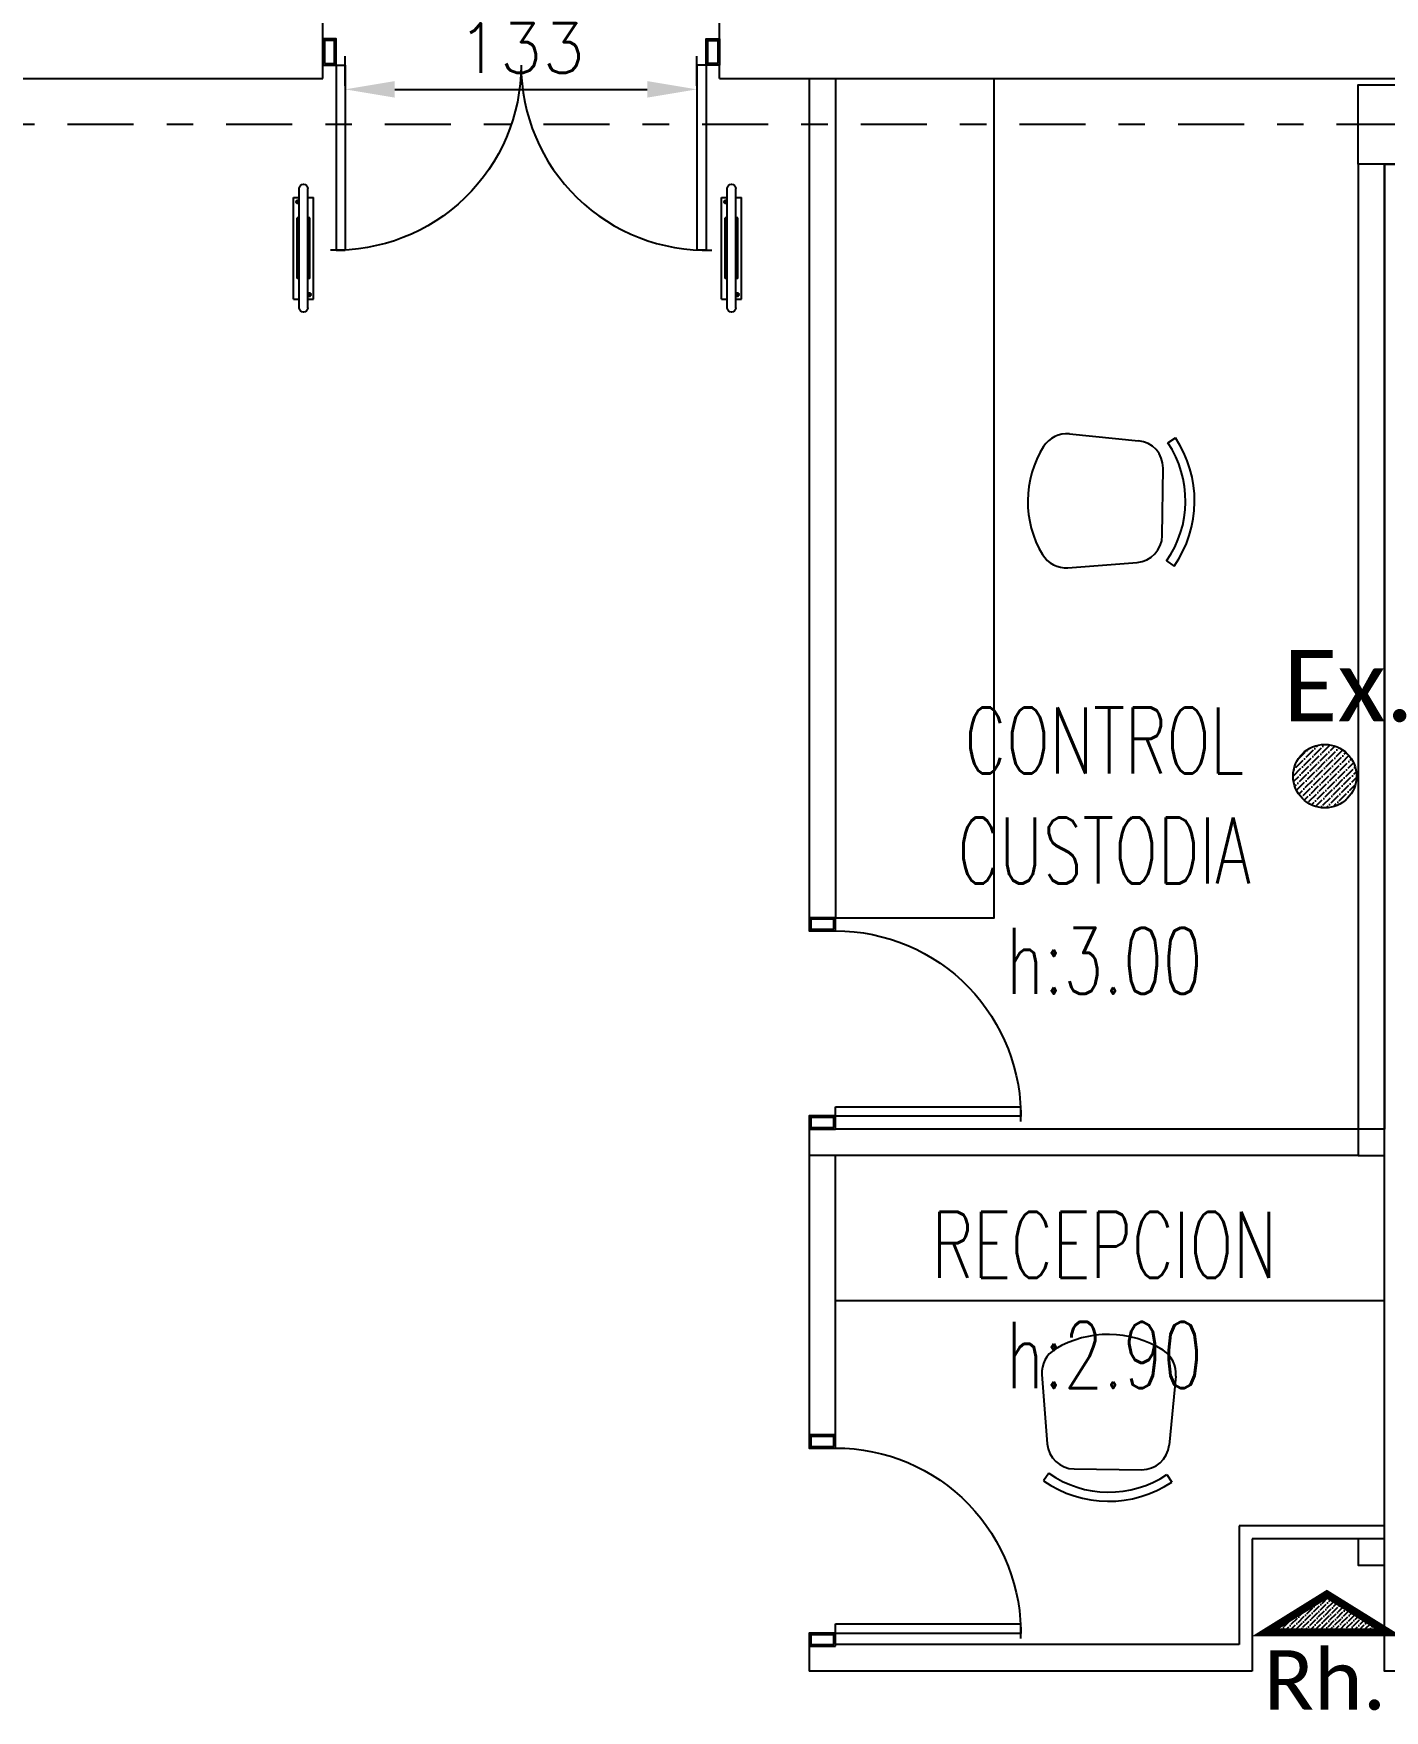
# Model space of a CAD drawing. Header units: millimetres. Extents: x 340 to 1003762, y 22 to 362022.
# Drawn here: x 406.99 to 412.1, y 100.35 to 106.69 of the extents above; entities that cross this region are included whole.
import ezdxf
from ezdxf.xclip import XClip

# ---------------------------------------------------------------- set-up
doc = ezdxf.new("R2010")
doc.units = ezdxf.units.MM
doc.header["$XCLIPFRAME"] = 0
doc.linetypes.add('LSBB_P_002 - PLANTA 1° NIVEL SALA DE VENTAS$0$CONTINUOS', pattern=[0])
doc.linetypes.add('LSBB_P_002 - PLANTA 1° NIVEL SALA DE VENTAS$0$DASHDOT2', pattern=[0.5, 0.25, -0.125, 0, -0.125])
for name, color, linetype in [('LSBB_P_002 - PLANTA 1° NIVEL SALA DE VENTAS$0$A-Equipamiento acero inox', 8, 'Continuous'), ('LSBB_P_002 - PLANTA 1° NIVEL SALA DE VENTAS$0$A-Muebles', 8, 'Continuous'), ('LSBB_P_002 - PLANTA 1° NIVEL SALA DE VENTAS$0$A-PANEL CAMARA NUEVO', 10, 'LSBB_P_002 - PLANTA 1° NIVEL SALA DE VENTAS$0$CONTINUOS'), ('LSBB_P_002 - PLANTA 1° NIVEL SALA DE VENTAS$0$A-Textos', 2, 'Continuous'), ('LSBB_P_002 - PLANTA 1° NIVEL SALA DE VENTAS$0$COTAS 125', 2, 'Continuous'), ('LSBB_P_002 - PLANTA 1° NIVEL SALA DE VENTAS$0$EJES', 8, 'LSBB_P_002 - PLANTA 1° NIVEL SALA DE VENTAS$0$DASHDOT2'), ('LSBB_P_002 - PLANTA 1° NIVEL SALA DE VENTAS$0$ESTRUCTURA', 5, 'Continuous'), ('LSBB_P_002 - PLANTA 1° NIVEL SALA DE VENTAS$0$MUEBLES', 8, 'Continuous'), ('LSBB_P_002 - PLANTA 1° NIVEL SALA DE VENTAS$0$MUROS', 5, 'Continuous'), ('LSBB_P_002 - PLANTA 1° NIVEL SALA DE VENTAS$0$N- EXTINTOR O RH', 1, 'Continuous'), ('LSBB_P_002 - PLANTA 1° NIVEL SALA DE VENTAS$0$PUERTAS', 2, 'Continuous'), ('LSBB_P_002 - PLANTA 1° NIVEL SALA DE VENTAS$0$TABIQUE', 3, 'Continuous'), ('XREF', 7, 'Continuous')]:
    doc.layers.add(name, color=color, linetype=linetype)
doc.styles.add('LSBB_P_002 - PLANTA 1° NIVEL SALA DE VENTAS$0$ROMANS', font='romans')
doc.styles.add('LSBB_P_002 - PLANTA 1° NIVEL SALA DE VENTAS$0$STANDARD', font='txt')
doc.dimstyles.new('LSBB_P_002 - PLANTA 1° NIVEL SALA DE VENTAS$0$DIMENSION-125', dxfattribs={"dimscale": 125, "dimtxt": 0.0015, "dimasz": 0.0015, "dimexe": 0.001, "dimexo": 0.0005, "dimgap": 0.0005, "dimtad": 1, "dimdec": 0, "dimlfac": 100, "dimzin": 0, "dimdsep": 46, "dimtxsty": 'LSBB_P_002 - PLANTA 1° NIVEL SALA DE VENTAS$0$ROMANS', "dimcen": 0.004, "dimclrd": 4, "dimclre": 8, "dimclrt": 3, "dimadec": 0, "dimazin": 0, "dimtfac": 1, "dimtdec": 0, "dimtix": 1, "dimtofl": 0, "dimtmove": 2, "dimatfit": 3, "dimfxl": 0, "dimtolj": 1, "dimtzin": 0, "dimarcsym": 0})

# ---------------------------------------------------------------- blocks, each defined once
blk = doc.blocks.new('*D90')
at = {"layer": 'LSBB_P_002 - PLANTA 1° NIVEL SALA DE VENTAS$0$COTAS 125', "color": 8, "linetype": 'Continuous', "lineweight": -2, "transparency": 16777216}
for p, q in [((823.374, 321.4898), (823.374, 323.1016)), ((824.874, 321.5141), (824.874, 323.1016))]:
    blk.add_line(p, q, dxfattribs=at)
at = {"layer": 'LSBB_P_002 - PLANTA 1° NIVEL SALA DE VENTAS$0$COTAS 125', "linetype": 'Continuous', "lineweight": -2, "transparency": 16777216}
blk.add_line((824.6865, 322.9766), (823.5615, 322.9766), dxfattribs=at)
at = {"layer": 'LSBB_P_002 - PLANTA 1° NIVEL SALA DE VENTAS$0$COTAS 125', "transparency": 16777216}
for points in [[(823.5615, 323.0078), (823.5615, 322.9453), (823.374, 322.9766)], [(824.6865, 323.0078), (824.6865, 322.9453), (824.874, 322.9766)]]:
    blk.add_solid(points, dxfattribs=at)
at = {"layer": 'LSBB_P_002 - PLANTA 1° NIVEL SALA DE VENTAS$0$COTAS 125', "color": 2, "transparency": 16777216, "insert": (824.1182, 323.2513), "char_height": 0.1875, "attachment_point": 5, "style": 'LSBB_P_002 - PLANTA 1° NIVEL SALA DE VENTAS$0$ROMANS'}
blk.add_mtext('\\A1;150', dxfattribs=at)
blk = doc.blocks.new('LSBB_P_002 - PLANTA 1° NIVEL SALA DE VENTAS$0$DR1H902')
at = {"color": 0}
for p, q in [((-0.5, 0), (-0.5, 1)), ((-0.5, 1), (-0.45, 1)), ((-0.45, 0), (-0.45, 1)), ((-0.5, 0), (-0.45, 0))]:
    blk.add_line(p, q, dxfattribs=at)
blk.add_arc((-0.5, 0), 1, 0, 91.70698, dxfattribs=at)
blk = doc.blocks.new('LSBB_P_002 - PLANTA 1° NIVEL SALA DE VENTAS$0$JAMB')
at = {"color": 0}
for points in [[(-0.5, -0.5), (0.5, -0.5), (0.5, 0.5), (-0.5, 0.5)], [(-0.375, -0.4375), (0.375, -0.4375), (0.375, 0.4375), (-0.375, 0.4375)]]:
    blk.add_lwpolyline(points, close=True, dxfattribs=at)
blk = doc.blocks.new('LSBB_P_002 - PLANTA 1° NIVEL SALA DE VENTAS$0$ANTENADTEC2')
at = {"color": 0}
for p, q in [((192.5, 76), (-192.5, 76)), ((-192.5, 76), (-192.5, 54)), ((-178.5, 64.2), (-181.5, 59)), ((-172.5, 64.2), (-178.5, 64.2)), ((-169.5, 59), (-172.5, 64.2)), ((192.5, 76), (192.5, 54)), ((226, 54), (-226, 54)), ((226, 22), (-226, 22)), ((-192.5, 22), (-192.5, 0)), ((192.5, 0), (-192.5, 0)), ((-181.5, 59), (-178.6, 54)), ((-172.4, 54), (-169.5, 59)), ((115, 62), (-115, 62)), ((-115, 54), (-115, 62)), ((-115, 14), (-115, 22)), ((115, 14), (-115, 14)), ((115, 54), (115, 62)), ((115, 14), (115, 22)), ((172.4, 22), (169.5, 17)), ((169.5, 17), (172.5, 11.8)), ((172.5, 11.8), (178.5, 11.8)), ((178.5, 11.8), (181.5, 17)), ((181.5, 17), (178.6, 22)), ((192.5, 22), (192.5, 0))]:
    blk.add_line(p, q, dxfattribs=at)
for centre in [(-175.5, 59), (175.5, 17)]:
    blk.add_circle(centre, 3.5, dxfattribs=at)
for centre, radius, start, end in [((-175.5, 59), 7, 314.41531, 225.58469), ((-226, 38), 16, 90, 270), ((175.5, 17), 7, 134.41531, 45.58469), ((226, 38), 16, 270, 90)]:
    blk.add_arc(centre, radius, start, end, dxfattribs=at)
blk = doc.blocks.new('*D482')
at = {"layer": 'LSBB_P_002 - PLANTA 1° NIVEL SALA DE VENTAS$0$COTAS 125', "color": 8, "linetype": 'Continuous', "lineweight": -2, "transparency": 16777216}
for p, q in [((823.459, 321.3122), (823.459, 321.424)), ((824.789, 321.3122), (824.789, 321.424))]:
    blk.add_line(p, q, dxfattribs=at)
at = {"layer": 'LSBB_P_002 - PLANTA 1° NIVEL SALA DE VENTAS$0$COTAS 125', "linetype": 'Continuous', "lineweight": -2, "transparency": 16777216}
blk.add_line((823.6465, 321.299), (824.6015, 321.299), dxfattribs=at)
at = {"layer": 'LSBB_P_002 - PLANTA 1° NIVEL SALA DE VENTAS$0$COTAS 125', "transparency": 16777216}
for points in [[(823.6465, 321.3303), (823.6465, 321.2678), (823.459, 321.299)], [(824.6015, 321.3303), (824.6015, 321.2678), (824.789, 321.299)]]:
    blk.add_solid(points, dxfattribs=at)
at = {"layer": 'LSBB_P_002 - PLANTA 1° NIVEL SALA DE VENTAS$0$COTAS 125', "color": 2, "transparency": 16777216, "insert": (824.124, 321.4553), "char_height": 0.1875, "attachment_point": 5, "style": 'LSBB_P_002 - PLANTA 1° NIVEL SALA DE VENTAS$0$ROMANS'}
blk.add_mtext('\\A1;133', dxfattribs=at)
blk = doc.blocks.new('LSBB_P_002 - PLANTA 1° NIVEL SALA DE VENTAS$0$A$C1DC406FA')
at = {"layer": 'LSBB_P_002 - PLANTA 1° NIVEL SALA DE VENTAS$0$N- EXTINTOR O RH', "linetype": 'ByBlock'}
h = blk.add_hatch(dxfattribs=at)
h.set_pattern_fill('ANSI36,_I', color=256, scale=0.105, style=2)
h.set_pattern_definition([(45, (7209.541527, -17711.555046), (0.006960582377, 0.0255221353835), [0.0328125, -0.0065625, 0, -0.0065625])])
h.paths.add_polyline_path([(0.283, 0.5447), (0.5135, 0.4015), (0.0526, 0.4015)])
at = {"layer": 'LSBB_P_002 - PLANTA 1° NIVEL SALA DE VENTAS$0$N- EXTINTOR O RH', "const_width": 0.03}
blk.add_lwpolyline([(0.283, 0.5447), (0.283, 0.5447), (0.5135, 0.4015), (0.0526, 0.4015)], close=True, dxfattribs=at)
at = {"layer": 'LSBB_P_002 - PLANTA 1° NIVEL SALA DE VENTAS$0$N- EXTINTOR O RH', "insert": (0.2756, 0.2194), "char_height": 0.225, "width": 5.007389, "attachment_point": 5, "style": 'LSBB_P_002 - PLANTA 1° NIVEL SALA DE VENTAS$0$STANDARD'}
blk.add_mtext('{\\fCalibri|b0|i0|c0|p34;Rh.}', dxfattribs=at)
blk = doc.blocks.new('LSBB_P_002 - PLANTA 1° NIVEL SALA DE VENTAS$0$RH. EXISTENTE')
at = {"layer": 'LSBB_P_002 - PLANTA 1° NIVEL SALA DE VENTAS$0$N- EXTINTOR O RH', "color": 20}
blk.add_blockref('LSBB_P_002 - PLANTA 1° NIVEL SALA DE VENTAS$0$A$C1DC406FA', (826.8887, 315.0611), dxfattribs=at)
blk = doc.blocks.new('LSBB_P_002 - PLANTA 1° NIVEL SALA DE VENTAS$0$A$C733336A8')
at = {"layer": 'LSBB_P_002 - PLANTA 1° NIVEL SALA DE VENTAS$0$N- EXTINTOR O RH', "linetype": 'ByBlock'}
h = blk.add_hatch(dxfattribs=at)
h.set_pattern_fill('ANSI36,_I', color=256, scale=0.126, style=2)
h.set_pattern_definition([(45, (8652.443333, -21254.299438), (0.008352698853, 0.03062656246), [0.039375, -0.007875, 0, -0.007875])])
edge = h.paths.add_edge_path()
edge.add_arc((0.1724, 0.12), 0.12, 0, 360)
at = {"layer": 'LSBB_P_002 - PLANTA 1° NIVEL SALA DE VENTAS$0$N- EXTINTOR O RH'}
blk.add_circle((0.1724, 0.12), 0.12, dxfattribs=at)
at = {"layer": 'LSBB_P_002 - PLANTA 1° NIVEL SALA DE VENTAS$0$N- EXTINTOR O RH', "insert": (0.2618, 0.4601), "char_height": 0.27, "width": 6.008867, "attachment_point": 5, "style": 'LSBB_P_002 - PLANTA 1° NIVEL SALA DE VENTAS$0$STANDARD'}
blk.add_mtext('{\\fCalibri|b0|i0|c0|p34;Ex.}', dxfattribs=at)
blk = doc.blocks.new('LSBB_P_002 - PLANTA 1° NIVEL SALA DE VENTAS$0$EXTINTORES EXISTENTES')
at = {"layer": 'LSBB_P_002 - PLANTA 1° NIVEL SALA DE VENTAS$0$N- EXTINTOR O RH', "color": 20}
blk.add_blockref('LSBB_P_002 - PLANTA 1° NIVEL SALA DE VENTAS$0$A$C733336A8', (826.9116, 318.5778), dxfattribs=at)
blk = doc.blocks.new('LSBB_P_002 - PLANTA 1° NIVEL SALA DE VENTAS', base_point=(223.5696, 14.2202))
at = {"layer": 'LSBB_P_002 - PLANTA 1° NIVEL SALA DE VENTAS$0$A-Equipamiento acero inox'}
for p, q in [((826.1977, 319.9955), (826.4589, 319.97)), ((826.5703, 319.9621), (826.5989, 319.9812)), ((826.5493, 319.6113), (826.552, 319.8662)), ((826.1923, 319.4896), (826.4539, 319.5095)), ((826.5655, 319.515), (826.5936, 319.4953)), ((827.3895, 316.7156), (825.3137, 316.7156)), ((826.0942, 316.4371), (826.1142, 316.1754)), ((826.6002, 316.4316), (826.5747, 316.1705)), ((826.1197, 316.0639), (826.0999, 316.0357)), ((826.2159, 316.0801), (826.4709, 316.0773)), ((826.5668, 316.0591), (826.5859, 316.0305))]:
    blk.add_line(p, q, dxfattribs=at)
at = {"layer": 'LSBB_P_002 - PLANTA 1° NIVEL SALA DE VENTAS$0$A-PANEL CAMARA NUEVO'}
blk.add_lwpolyline([(829.0495, 315.3156), (827.3895, 315.3156), (827.3895, 321.0156), (827.5895, 321.0156), (827.5895, 321.3406), (835.288, 321.3406), (835.288, 321.0106), (835.3795, 321.0106)], dxfattribs=at)
at = {"layer": 'LSBB_P_002 - PLANTA 1° NIVEL SALA DE VENTAS$0$EJES'}
blk.add_line((877.8587, 321.1656), (769.0572, 321.1656), dxfattribs=at)
at = {"layer": 'LSBB_P_002 - PLANTA 1° NIVEL SALA DE VENTAS$0$ESTRUCTURA'}
for points in [[(827.5895, 321.3156), (827.5895, 321.0156), (827.2895, 321.0156), (827.2895, 321.3156)], [(827.3895, 317.3656), (827.2895, 317.3656), (827.2895, 317.2656), (827.3895, 317.2656)], [(827.3895, 315.8156), (827.2895, 315.8156), (827.2895, 315.7156), (827.3895, 315.7156)]]:
    blk.add_lwpolyline(points, close=True, dxfattribs=at)
at = {"layer": 'LSBB_P_002 - PLANTA 1° NIVEL SALA DE VENTAS$0$MUEBLES'}
blk.add_lwpolyline([(825.3137, 318.1656), (825.9137, 318.1656), (825.9137, 321.3406)], dxfattribs=at)
for centre, radius, start, end in [((826.1877, 319.8928), 0.1032, 84.41382, 147.79053), ((826.2411, 319.7421), 0.4303, 325.00321, 33.7639), ((826.4303, 319.74), 0.3899, 147.79053, 210.97659), ((826.4488, 319.8673), 0.1032, 359.38356, 84.41382), ((826.2411, 319.7421), 0.3959, 325.00321, 33.7639), ((826.4461, 319.6124), 0.1032, 274.3533, 359.38356), ((826.1845, 319.5925), 0.1032, 210.97659, 274.3533), ((826.3447, 316.1991), 0.3899, 57.79053, 120.97659), ((826.1971, 316.4449), 0.1032, 120.97659, 184.3533), ((826.4975, 316.4417), 0.1032, 354.41382, 57.79053), ((826.217, 316.1833), 0.1032, 184.3533, 269.38356), ((826.472, 316.1805), 0.1032, 269.38356, 354.41382), ((826.3467, 316.3882), 0.3959, 235.00321, 303.7639), ((826.3467, 316.3882), 0.4303, 235.00321, 303.7639)]:
    blk.add_arc(centre, radius, start, end, dxfattribs=at)
at = {"layer": 'LSBB_P_002 - PLANTA 1° NIVEL SALA DE VENTAS$0$MUROS', "color": 5}
for p, q in [((823.374, 321.3406), (823.374, 321.5407)), ((824.874, 321.3406), (824.874, 321.5406)), ((821.938, 321.3406), (823.374, 321.3406)), ((824.874, 321.3406), (874.6145, 321.3406))]:
    blk.add_line(p, q, dxfattribs=at)
at = {"layer": 'LSBB_P_002 - PLANTA 1° NIVEL SALA DE VENTAS$0$TABIQUE'}
for p, q in [((825.2137, 321.3406), (825.2137, 318.1656)), ((825.3137, 321.3406), (825.3137, 318.1656)), ((827.2895, 321.0156), (827.2895, 317.3656)), ((827.3895, 321.0156), (827.3895, 317.3656)), ((825.2137, 318.1656), (825.3137, 318.1656)), ((825.2137, 317.3656), (825.2137, 317.2656)), ((827.2895, 317.3656), (825.3137, 317.3656)), ((827.2895, 317.2656), (825.2137, 317.2656)), ((825.2137, 316.2094), (825.3137, 316.2094)), ((827.3895, 315.8656), (826.8395, 315.8656)), ((827.3895, 315.8156), (826.8895, 315.8156)), ((826.8395, 315.4156), (825.3137, 315.4156)), ((826.8895, 315.3156), (825.2137, 315.3156))]:
    blk.add_line(p, q, dxfattribs=at)
for points in [[(825.2137, 317.2656), (825.2137, 316.2094)], [(825.3137, 316.2094), (825.3137, 317.2656)], [(826.8395, 315.8656), (826.8395, 315.4156)], [(826.8895, 315.8156), (826.8895, 315.3156)], [(825.2137, 315.4156), (825.2137, 315.3156)]]:
    blk.add_lwpolyline(points, dxfattribs=at)
at = {"layer": 'LSBB_P_002 - PLANTA 1° NIVEL SALA DE VENTAS$0$A-Muebles', "xscale": -0.001000000000203727, "yscale": 0.001000000000203727, "zscale": 0.001, "rotation": 90}
for p in [(823.3391, 320.698, 0), (824.9577, 320.698, 0)]:
    blk.add_blockref('LSBB_P_002 - PLANTA 1° NIVEL SALA DE VENTAS$0$ANTENADTEC2', p, dxfattribs=at)
at = {"layer": 'LSBB_P_002 - PLANTA 1° NIVEL SALA DE VENTAS$0$N- EXTINTOR O RH'}
for name, p in [('LSBB_P_002 - PLANTA 1° NIVEL SALA DE VENTAS$0$EXTINTORES EXISTENTES', (0.08, 0.0032)), ('LSBB_P_002 - PLANTA 1° NIVEL SALA DE VENTAS$0$RH. EXISTENTE', (0, 0))]:
    blk.add_blockref(name, p, dxfattribs=at)
at = {"layer": 'LSBB_P_002 - PLANTA 1° NIVEL SALA DE VENTAS$0$PUERTAS', "zscale": 2}
for name, p, xscale, yscale in [('LSBB_P_002 - PLANTA 1° NIVEL SALA DE VENTAS$0$JAMB', (823.399, 321.4407), 0.05000000000001137, 0.1000000000000227), ('LSBB_P_002 - PLANTA 1° NIVEL SALA DE VENTAS$0$JAMB', (824.849, 321.4407), -0.04999999999995453, 0.1000000000000227), ('LSBB_P_002 - PLANTA 1° NIVEL SALA DE VENTAS$0$DR1H902', (823.774, 321.3907), 0.6999999999999886, -0.7000000000000455), ('LSBB_P_002 - PLANTA 1° NIVEL SALA DE VENTAS$0$DR1H902', (824.474, 321.3907), -0.7000000000000455, -0.7000000000000455)]:
    blk.add_blockref(name, p, dxfattribs=dict(at, xscale=xscale, yscale=yscale))
at = {"layer": 'LSBB_P_002 - PLANTA 1° NIVEL SALA DE VENTAS$0$PUERTAS', "zscale": 2, "rotation": 89.99999999999999}
for name, p, xscale, yscale in [('LSBB_P_002 - PLANTA 1° NIVEL SALA DE VENTAS$0$JAMB', (825.2637, 318.1406), 0.04999999999995453, 0.09999999999999432), ('LSBB_P_002 - PLANTA 1° NIVEL SALA DE VENTAS$0$DR1H902', (825.3137, 317.7656), 0.7000000000000455, -0.7000000000000028), ('LSBB_P_002 - PLANTA 1° NIVEL SALA DE VENTAS$0$JAMB', (825.2637, 317.3906), 0.04999999999995453, 0.09999999999999432), ('LSBB_P_002 - PLANTA 1° NIVEL SALA DE VENTAS$0$JAMB', (825.2637, 316.1844), 0.04999999999995453, 0.09999999999999432), ('LSBB_P_002 - PLANTA 1° NIVEL SALA DE VENTAS$0$DR1H902', (825.3137, 315.8094), 0.7000000000000455, -0.7000000000000028), ('LSBB_P_002 - PLANTA 1° NIVEL SALA DE VENTAS$0$JAMB', (825.2637, 315.4344), 0.04999999999995453, 0.09999999999999432)]:
    blk.add_blockref(name, p, dxfattribs=dict(at, xscale=xscale, yscale=yscale))
at = {"layer": 'LSBB_P_002 - PLANTA 1° NIVEL SALA DE VENTAS$0$A-Textos', "color": 2, "char_height": 0.25, "width": 3.652653, "attachment_point": 2, "style": 'LSBB_P_002 - PLANTA 1° NIVEL SALA DE VENTAS$0$ROMANS'}
for s, insert in [('{\\W0.7;CONTROL\\PCUSTODIA\\Ph:3.00}', (826.3296, 318.961, 0)), ('{\\W0.7;RECEPCION\\Ph:2.90}', (826.3296, 317.0531, 0))]:
    blk.add_mtext(s, dxfattribs=dict(at, insert=insert))
at = {"layer": 'LSBB_P_002 - PLANTA 1° NIVEL SALA DE VENTAS$0$COTAS 125', "color": 2}
dim = blk.add_linear_dim(base=(823.374, 322.9766), p1=(824.874, 321.4516), p2=(823.374, 321.4273), dimstyle='LSBB_P_002 - PLANTA 1° NIVEL SALA DE VENTAS$0$DIMENSION-125', override={"dimclrd": 256, "dimclrt": 2, "dimfxl": 0.005}, dxfattribs=at)
dim.commit()
dim.dimension.update_dxf_attribs({"geometry": '*D90', "text_midpoint": (824.1182, 323.2513), "dimtype": 128})
dim = blk.add_linear_dim(base=(824.789, 321.299), p1=(823.459, 321.2497), p2=(824.789, 321.2497), dimstyle='LSBB_P_002 - PLANTA 1° NIVEL SALA DE VENTAS$0$DIMENSION-125', override={"dimclrd": 256, "dimclrt": 2, "dimfxl": 0.005}, dxfattribs=at)
dim.commit()
dim.dimension.update_dxf_attribs({"geometry": '*D482', "text_midpoint": (824.124, 321.4553)})

msp = doc.modelspace()

# ---------------------------------------------------------------- block references
at = {"layer": 'XREF'}
ref = msp.add_blockref('LSBB_P_002 - PLANTA 1° NIVEL SALA DE VENTAS', (-191.719, -200.5998), dxfattribs=at)
XClip(ref).set_block_clipping_path([(755.454857474, 236.6800249606), (887.3150098981, 333.6713636781)])

doc.saveas('drawing.dxf')
